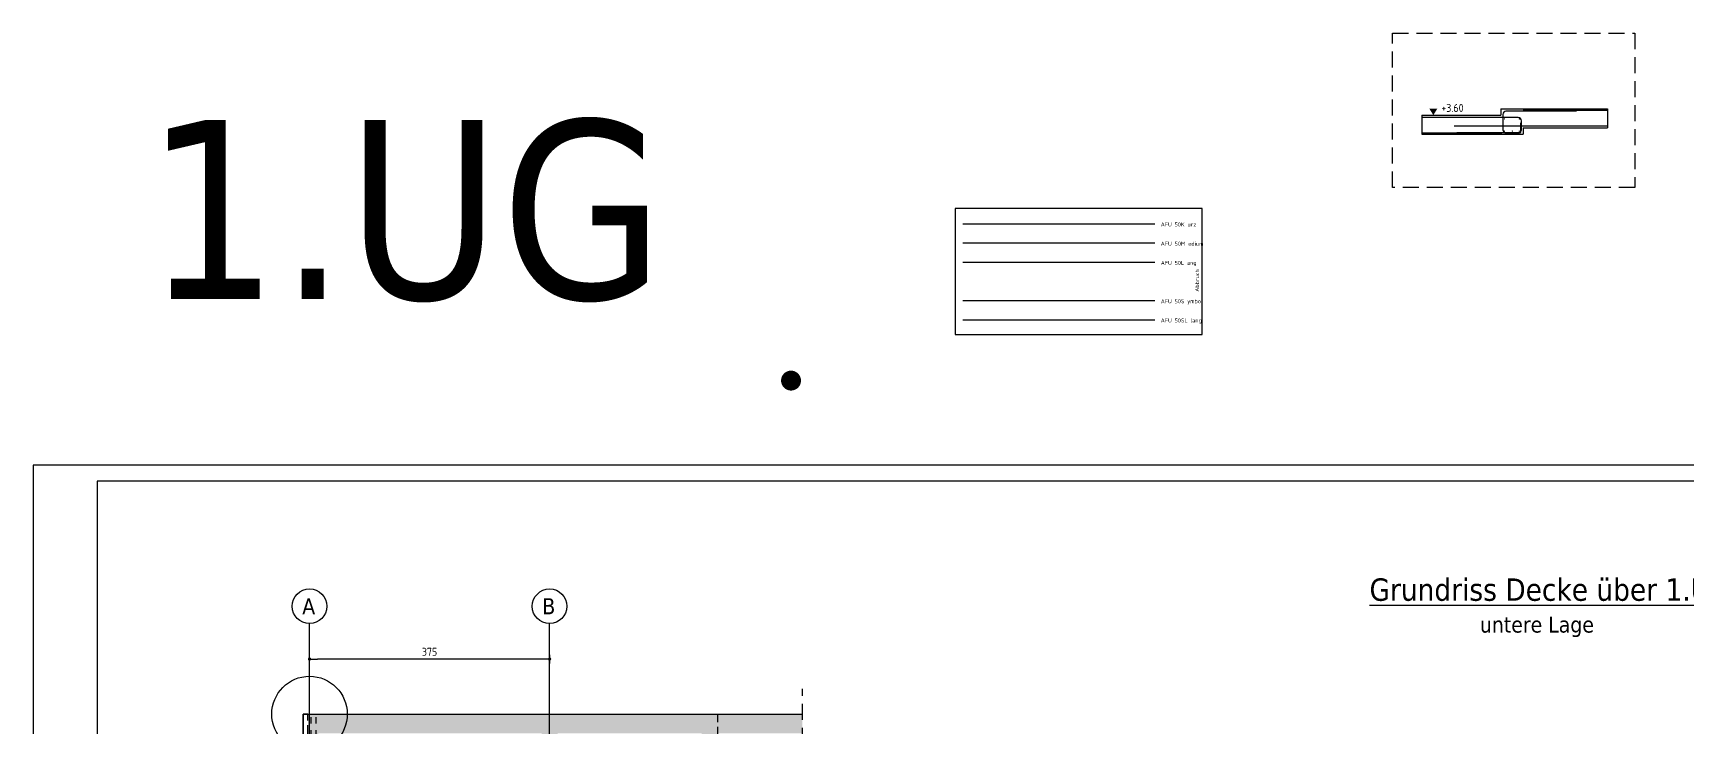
# Model space of a CAD drawing. Extents: x -19 to 96, y 0 to 49.
# Drawn here: x 5.99 to 31.84, y 37.95 to 48.8 of the extents above; entities that cross this region are included whole.
import ezdxf

# ---------------------------------------------------------------- set-up
doc = ezdxf.new("R2010")
doc.units = 0
doc.header["$LTSCALE"] = 0.5
for name, pattern in [('AUSGEZOGEN', [1000.01, 1000, 0.01]), ('DASHED', [0.75, 0.5, -0.25]), ('DOT', [0.175, 0.05, -0.125]), ('HIDDEN2', [0.187, 0.125, -0.062]), ('STRICHLINIE', [0.75, 0.5, -0.25]), ('VERDECKT', [0.375, 0.25, -0.125])]:
    doc.linetypes.add(name, pattern=pattern)
for name, color, linetype in [('ACHSEN', 7, 'Continuous'), ('AFU', 7, 'Continuous'), ('BETON', 7, 'Continuous'), ('Brüstung EG', 7, 'Continuous'), ('DETAIL', 7, 'Continuous'), ('EG', 7, 'Continuous'), ('grau_mittel', 7, 'Continuous'), ('HILFE', 7, 'Continuous'), ('koten', 7, 'Continuous'), ('MASSE', 7, 'Continuous'), ('RAHMEN', 7, 'Continuous'), ('RND', 7, 'Continuous'), ('RND-1', 7, 'Continuous'), ('SCHRAFF', 7, 'Continuous'), ('SFP_Achsen', 7, 'Continuous'), ('TEXT', 7, 'Continuous'), ('VERDECKT', 7, 'Continuous')]:
    doc.layers.add(name, color=color, linetype=linetype)
doc.layers.add('NOPLOT', color=7, linetype='Continuous', plot=False)
doc.styles.add('helv', font='tahoma.ttf')
doc.styles.add('txt', font='isocp.shx')
doc.linetypes.add('ABBRUCH', pattern='A,0.15,-0.15,["x",Standard,S=0.07,R=0,X=-0.1,Y=-0.0238],-0.005', length=0.305)
doc.linetypes.add('AFU_50K', pattern='A,0.15,["/",Standard,S=0.2,R=0,X=-0.01,Y=-0.1],0.07,["/",Standard,S=0.2,R=0,X=-0.01,Y=-0.1],0.15', length=0.37)
doc.linetypes.add('AFU_50L', pattern='A,0.75,["/",Standard,S=0.2,R=0,X=-0.01,Y=-0.1],0.07,["/",Standard,S=0.2,R=0,X=-0.01,Y=-0.1],0.75', length=1.57)
doc.linetypes.add('AFU_50M', pattern='A,0.45,["/",Standard,S=0.2,R=0,X=-0.01,Y=-0.1],0.07,["/",Standard,S=0.2,R=0,X=-0.01,Y=-0.1],0.45', length=0.97)
doc.linetypes.add('AFU_50S', pattern='A,0,-0.15,["/",Standard,S=0.2,R=0,X=-0.01,Y=-0.1],0,-0.07,["/",Standard,S=0.2,R=0,X=-0.01,Y=-0.1],-0.15', length=0.37)
doc.linetypes.add('AFU_50SL', pattern='A,0,-0.75,["/",Standard,S=0.2,R=0,X=-0.01,Y=-0.1],0,-0.07,["/",Standard,S=0.2,R=0,X=-0.01,Y=-0.1],-0.75', length=1.57)
doc.dimstyles.new('DOT_I', dxfattribs={"dimscale": 0.5, "dimtxt": 0.25, "dimasz": 0.25, "dimexe": 0.1, "dimexo": 0.3, "dimgap": 0.1, "dimtad": 1, "dimdec": 3, "dimzin": 3, "dimtxsty": 'txt', "dimblk": 'DOT', "dimblk1": 'DOT', "dimblk2": 'DOT', "dimsah": 1, "dimcen": 0.1, "dimse1": 1, "dimse2": 1, "dimazin": 0, "dimtfac": 1, "dimtdec": 4, "dimtix": 1, "dimtmove": 2, "dimatfit": 3, "dimfxl": 0, "dimtvp": 1, "dimtolj": 1, "dimtzin": 0, "dimarcsym": 0})

# ---------------------------------------------------------------- blocks, each defined once
blk = doc.blocks.new('A0-19-0')
at = {"layer": 'RAHMEN'}
for p, q in [((137.9, 84.1), (0, 84.1)), ((0, 84.1), (0, 0))]:
    blk.add_line(p, q, dxfattribs=at)
at = {"layer": 'RAHMEN', "color": 5}
for p, q in [((137.4, 83.6), (2, 83.6)), ((2, 83.6), (2, 0.5))]:
    blk.add_line(p, q, dxfattribs=at)
blk = doc.blocks.new('DOT')
at = {"layer": 'MASSE', "color": 7, "linetype": 'Continuous'}
for p, q in [((0, 0), (-1, 0)), ((0, 0.54), (0, -0.54))]:
    blk.add_line(p, q, dxfattribs=at)
at = {"layer": 'MASSE', "color": 7, "linetype": 'Continuous', "const_width": 0.2}
blk.add_lwpolyline([(-0.1, 0, 1), (0.1, 0, 1)], format="xyb", close=True, dxfattribs=at)
blk = doc.blocks.new('*D70')
at = {"layer": 'Defpoints', "color": 0, "linetype": 'AUSGEZOGEN', "transparency": 16777216}
for p in [(10.307, 39.022), (10.307, 39.022), (14.057, 39.022)]:
    blk.add_point(p, dxfattribs=at)
at = {"layer": 'MASSE', "color": 0, "linetype": 'AUSGEZOGEN', "lineweight": -2, "transparency": 16777216}
blk.add_line((13.932, 39.022), (10.432, 39.022), dxfattribs=at)
at = {"layer": 'MASSE', "color": 0, "linetype": 'AUSGEZOGEN', "lineweight": -2, "transparency": 16777216, "xscale": 0.125, "yscale": 0.125, "zscale": 0.125, "rotation": 180}
blk.add_blockref('DOT', (10.307, 39.022), dxfattribs=at)
at = {"layer": 'MASSE', "color": 0, "linetype": 'AUSGEZOGEN', "lineweight": -2, "transparency": 16777216, "xscale": 0.125, "yscale": 0.125, "zscale": 0.125}
blk.add_blockref('DOT', (14.057, 39.022), dxfattribs=at)
at = {"layer": 'MASSE', "color": 0, "linetype": 'AUSGEZOGEN', "transparency": 16777216, "insert": (12.182, 39.135), "char_height": 0.125, "attachment_point": 5, "style": 'txt'}
blk.add_mtext('\\A1;375', dxfattribs=at)
blk = doc.blocks.new('okrd_o')
at = {"layer": 'koten', "color": 7, "linetype": 'Continuous'}
blk.add_solid([(-0.125, 0.202), (0.125, 0.202), (0, 0)], dxfattribs=at)
at = {"layer": 'koten', "style": 'txt'}
blk.add_attdef('OKRD', (0.25, 0.1), '', height=0.25, dxfattribs=at)

msp = doc.modelspace()

# ---------------------------------------------------------------- hatches: boundary and pattern name
at = {"layer": 'grau_mittel'}
h = msp.add_hatch(color=61, dxfattribs=at)
h.paths.add_polyline_path([(16.6822, 35.4877), (16.4322, 35.4877), (16.4322, 29.9127), (16.6822, 29.9127)])
h.paths.add_polyline_path([(16.6822, 38.1627), (16.6822, 38.1627), (10.2822, 38.1627), (10.2822, 31.0877), (10.2322, 31.0877), (10.2322, 26.3577), (10.1572, 26.3577), (9.7772, 26.3577), (9.7772, 26.0577), (10.4422, 26.0577), (10.4422, 37.8627), (10.5072, 37.8627), (13.9322, 37.8627), (13.9322, 32.6727), (13.9322, 29.9127), (15.3072, 29.9127), (15.3072, 30.1627), (14.1822, 30.1627), (14.1822, 37.8627), (16.4322, 37.8627), (16.4322, 36.6227), (16.6822, 36.6227)])
msp.add_hatch(color=61, dxfattribs=at).paths.add_polyline_path([(16.6822, 38.1627), (16.6822, 37.8627), (18.0072, 37.8627), (18.0072, 38.1627)])
at = {"layer": 'SCHRAFF', "linetype": 'AUSGEZOGEN'}
h = msp.add_hatch(dxfattribs=at)
h.set_pattern_fill('DOTS', scale=0.8, double=1)
h.set_pattern_definition([(0, (-68.37773, 378.069226), (0.025, 0.05), [0, -0.05])])
h.paths.add_polyline_path([(16.6822, 38.1627), (10.2822, 38.1627), (10.2822, 31.0877), (10.2322, 31.0877), (10.2322, 26.3577), (9.7772, 26.3577), (9.7772, 26.0577), (10.4422, 26.0577), (10.4422, 37.8627), (13.9322, 37.8627), (13.9322, 29.9127), (14.3322, 29.9127), (14.3322, 30.1627), (14.1822, 30.1627), (14.1822, 37.8627), (16.4322, 37.8627), (16.4322, 30.1627), (15.2172, 30.1627), (15.2172, 29.9127), (16.6822, 29.9127)])

# ---------------------------------------------------------------- linework, layer by layer
at = {"layer": 'ACHSEN', "color": 140, "linetype": 'AUSGEZOGEN'}
for p, q in [((10.3072, 37.5029), (10.3072, 39.5759)), ((14.0572, 37.5029), (14.0572, 39.5759))]:
    msp.add_line(p, q, dxfattribs=at)
at = {"layer": 'AFU', "color": 8, "linetype": 'AFU_50K'}
msp.add_line((23.5134, 45.8183), (20.5134, 45.8183), dxfattribs=at)
at = {"layer": 'AFU', "color": 8, "linetype": 'AFU_50M'}
msp.add_line((23.5134, 45.5183), (20.5134, 45.5183), dxfattribs=at)
at = {"layer": 'AFU', "color": 8, "linetype": 'AFU_50L'}
msp.add_line((23.5134, 45.2183), (20.5134, 45.2183), dxfattribs=at)
at = {"layer": 'AFU', "color": 8, "linetype": 'AFU_50S'}
msp.add_line((23.5134, 44.6183), (20.5134, 44.6183), dxfattribs=at)
at = {"layer": 'AFU', "color": 8, "linetype": 'AFU_50SL'}
msp.add_line((23.5134, 44.3183), (20.5134, 44.3183), dxfattribs=at)
at = {"layer": 'AFU', "color": 8, "linetype": 'ABBRUCH'}
msp.add_lwpolyline([(20.3948, 44.0921), (24.2494, 44.0921), (24.2494, 46.0589), (20.3948, 46.0589)], close=True, dxfattribs=at)
at = {"layer": 'BETON', "color": 6, "linetype": 'AUSGEZOGEN'}
for p, q in [((28.9169, 47.62), (28.9169, 47.52)), ((28.9169, 47.62), (30.5812, 47.62)), ((27.6835, 47.52), (28.9169, 47.52)), ((29.2669, 47.32), (29.2669, 47.22)), ((29.2669, 47.32), (30.5812, 47.32)), ((27.6835, 47.22), (29.2669, 47.22)), ((16.6822, 38.1627), (18.0072, 38.1627))]:
    msp.add_line(p, q, dxfattribs=at)
at = {"layer": 'BETON', "color": 6, "linetype": 'AUSGEZOGEN', "lineweight": -2}
for p, q in [((10.2072, 38.1627), (16.6822, 38.1627)), ((10.2072, 31.0877), (10.2072, 38.1627)), ((10.2822, 38.1627), (10.2072, 38.1627)), ((10.2072, 38.1627), (10.2072, 31.0877))]:
    msp.add_line(p, q, dxfattribs=at)
at = {"layer": 'Brüstung EG', "color": 102, "linetype": 'DOT'}
msp.add_line((16.6822, 38.1627), (18.0072, 38.1627), dxfattribs=at)
at = {"layer": 'DETAIL', "color": 102, "linetype": 'STRICHLINIE'}
msp.add_lwpolyline([(27.2241, 46.3892), (27.2241, 48.8017), (31.0117, 48.8017), (31.0117, 46.3892)], close=True, dxfattribs=at)
at = {"layer": 'EG', "color": 0, "linetype": 'DOT', "lineweight": -2}
for p, q in [((10.2822, 38.1627), (10.2072, 38.1627)), ((10.2072, 38.1627), (10.2072, 31.0877)), ((10.2822, 38.1627), (16.6822, 38.1627)), ((10.2822, 31.0877), (10.2822, 38.1627)), ((16.6822, 38.1627), (16.6822, 29.9127))]:
    msp.add_line(p, q, dxfattribs=at)
at = {"layer": 'HILFE', "color": 102, "linetype": 'DASHED'}
msp.add_line((18.0072, 31.697), (18.0072, 38.5592), dxfattribs=at)
at = {"layer": 'NOPLOT', "color": 191, "linetype": 'AUSGEZOGEN'}
for p, q in [((30.5812, 47.62), (30.5812, 47.32)), ((27.6835, 47.52), (27.6835, 47.22))]:
    msp.add_line(p, q, dxfattribs=at)
at = {"layer": 'NOPLOT', "color": 191, "linetype": 'Continuous', "const_width": 0.1557}
msp.add_lwpolyline([(17.8287, 43.2945, 1), (17.8287, 43.4501, 1)], format="xyb", close=True, dxfattribs=at)
at = {"layer": 'NOPLOT', "color": 191, "linetype": 'AUSGEZOGEN'}
msp.add_circle((10.3072, 38.1627), 0.5898, dxfattribs=at)
at = {"layer": 'RND', "color": 1, "linetype": 'AUSGEZOGEN'}
for points in [[(30.5812, 47.5913), (29.2661, 47.5913)], [(27.6835, 47.4875), (28.9169, 47.4875)], [(30.5812, 47.35), (28.1882, 47.35)], [(28.2292, 47.2497), (29.2292, 47.2497), (29.2292, 47.3997)], [(27.6835, 47.2419), (28.9332, 47.2419)]]:
    msp.add_lwpolyline(points, dxfattribs=at)
at = {"layer": 'RND', "color": 7, "linetype": 'AUSGEZOGEN', "const_width": 0.01}
for points in [[(28.9687, 47.4613, 1), (28.9787, 47.4613, 1)], [(29.1992, 47.4602, 1), (29.2092, 47.4602, 1)], [(28.9687, 47.2701, 1), (28.9787, 47.2701, 1)], [(29.0914, 47.2701, 1), (29.1014, 47.2701, 1)], [(29.1992, 47.2701, 1), (29.2092, 47.2701, 1)]]:
    msp.add_lwpolyline(points, format="xyb", close=True, dxfattribs=at)
at = {"layer": 'RND', "color": 1, "linetype": 'HIDDEN2'}
for points in [[(10.3272, 38.1127), (10.3272, 31.6777)], [(10.4048, 38.1127), (10.4048, 31.6777)]]:
    msp.add_lwpolyline(points, dxfattribs=at)
at = {"layer": 'RND-1', "color": 1, "linetype": 'AUSGEZOGEN'}
msp.add_lwpolyline([(30.0968, 47.5821), (28.9968, 47.5821, 0.4142136), (28.9468, 47.5321), (28.9468, 47.2921, 0.4142136), (28.9968, 47.2421), (29.1868, 47.2421, 0.4142136), (29.2368, 47.2921), (29.2368, 47.4321, 0.4142136), (29.1868, 47.4821), (28.0868, 47.4821)], format="xyb", dxfattribs=at)
at = {"layer": 'SFP_Achsen', "color": 7, "linetype": 'AUSGEZOGEN'}
for centre in [(10.3072, 39.8464), (14.0572, 39.8464)]:
    msp.add_circle(centre, 0.2705, dxfattribs=at)
at = {"layer": 'VERDECKT', "color": 7, "linetype": 'VERDECKT'}
msp.add_line((10.2822, 31.0877), (10.2822, 38.1627), dxfattribs=at)
at = {"layer": 'VERDECKT', "color": 7, "linetype": 'VERDECKT', "lineweight": -2}
msp.add_line((16.6822, 38.1627), (16.6822, 36.6227), dxfattribs=at)

# ---------------------------------------------------------------- block references
at = {"layer": 'koten', "color": 191, "linetype": 'AUSGEZOGEN', "xscale": 0.5, "yscale": 0.5, "zscale": 0.5}
msp.add_blockref('okrd_o', (27.8622, 47.52), dxfattribs=at).add_auto_attribs({'OKRD': '+3.60'})
at = {"layer": 'RAHMEN', "color": 7, "linetype": 'AUSGEZOGEN', "xscale": 0.5, "yscale": 0.5, "zscale": 0.5}
msp.add_blockref('A0-19-0', (5.9889, 0), dxfattribs=at)

# ---------------------------------------------------------------- texts
at = {"layer": 'AFU', "color": 8, "linetype": 'AFU_50K', "style": 'txt'}
msp.add_text('AFU 50K urz', height=0.0625, dxfattribs=at).set_placement((23.6046, 45.7806))
at = {"layer": 'AFU', "color": 8, "linetype": 'AFU_50M', "style": 'txt'}
msp.add_text('AFU 50M edium', height=0.0625, dxfattribs=at).set_placement((23.6046, 45.4806))
at = {"layer": 'AFU', "color": 8, "linetype": 'AFU_50L', "style": 'txt'}
msp.add_text('AFU 50L ang', height=0.0625, dxfattribs=at).set_placement((23.6046, 45.1806))
at = {"layer": 'AFU', "color": 8, "linetype": 'ABBRUCH', "style": 'txt'}
msp.add_text('Abbruch', height=0.0625, rotation=90, dxfattribs=at).set_placement((24.2041, 44.7616))
at = {"layer": 'AFU', "color": 8, "linetype": 'AFU_50S', "style": 'txt'}
msp.add_text('AFU 50S ymbol', height=0.0625, dxfattribs=at).set_placement((23.6046, 44.5806))
at = {"layer": 'AFU', "color": 8, "linetype": 'AFU_50SL', "style": 'txt'}
msp.add_text('AFU 50SL lang', height=0.0625, dxfattribs=at).set_placement((23.6046, 44.2806))
at = {"layer": 'NOPLOT', "color": 191, "linetype": 'AUSGEZOGEN', "style": 'helv'}
msp.add_text('1.UG', height=2.79465, dxfattribs=at).set_placement((7.7358, 44.6477))
at = {"layer": 'SFP_Achsen', "color": 6, "linetype": 'AUSGEZOGEN', "style": 'helv'}
for s, p in [('A', (10.1931, 39.722)), ('B', (13.9431, 39.722))]:
    msp.add_text(s, height=0.25, dxfattribs=at).set_placement(p)
at = {"layer": 'TEXT', "color": 5, "linetype": 'AUSGEZOGEN', "style": 'helv'}
msp.add_text('%%UGrundriss Decke über 1.UG', height=0.35, dxfattribs=at).set_placement((26.8652, 39.9322))
at = {"layer": 'TEXT', "color": 6, "linetype": 'AUSGEZOGEN', "style": 'helv'}
msp.add_text('untere Lage', height=0.25, dxfattribs=at).set_placement((28.5895, 39.4354))

# ---------------------------------------------------------------- dimensions: what is measured, and where the dimension line sits
at = {"layer": 'MASSE', "color": 7, "linetype": 'AUSGEZOGEN'}
dim = msp.add_linear_dim(base=(10.3072, 39.0223), p1=(14.0572, 39.0223), p2=(10.3072, 39.0223), dimstyle='DOT_I', override={"dimdec": 0, "dimlfac": 100}, dxfattribs=at)
dim.commit()
dim.dimension.update_dxf_attribs({"geometry": '*D70', "text_midpoint": (12.1822, 39.1348)})

doc.saveas('drawing.dxf')
